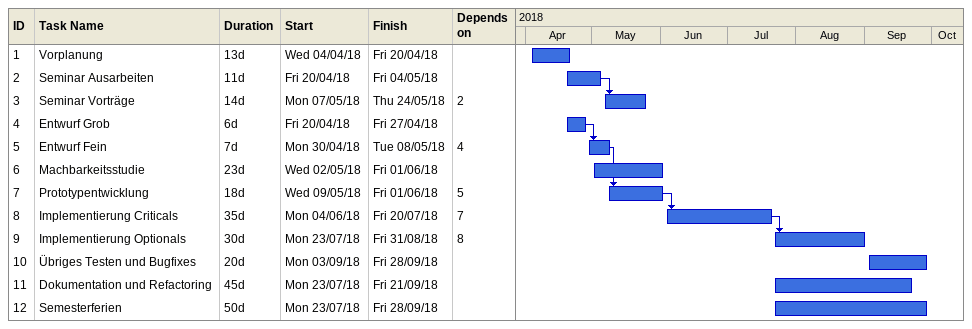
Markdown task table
| ID | Task | Duration | Start | Finish | Predecessors |
|---|---|---|---|---|---|
| 1 | Vorplanung | 13d | 2018-04-04 | 2018-04-20 |  |
| 2 | Seminar Ausarbeiten | 11d | 2018-04-20 | 2018-05-04 |  |
| 3 | Seminar Vorträge | 14d | 2018-05-07 | 2018-05-24 | 2 |
| 4 | Entwurf Grob | 6d | 2018-04-20 | 2018-04-27 |  |
| 5 | Entwurf Fein | 7d | 2018-04-30 | 2018-05-08 | 4 |
| 6 | Machbarkeitsstudie | 23d | 2018-05-02 | 2018-06-01 |  |
| 7 | Prototypentwicklung | 18d | 2018-05-09 | 2018-06-01 | 5 |
| 8 | Implementierung Criticals | 35d | 2018-06-04 | 2018-07-20 | 7 |
| 9 | Implementierung Optionals | 30d | 2018-07-23 | 2018-08-31 | 8 |
| 10 | Übriges Testen und Bugfixes | 20d | 2018-09-03 | 2018-09-28 |  |
| 11 | Dokumentation und Refactoring | 45d | 2018-07-23 | 2018-09-21 |  |
| 12 | Semesterferien | 50d | 2018-07-23 | 2018-09-28 |  |
